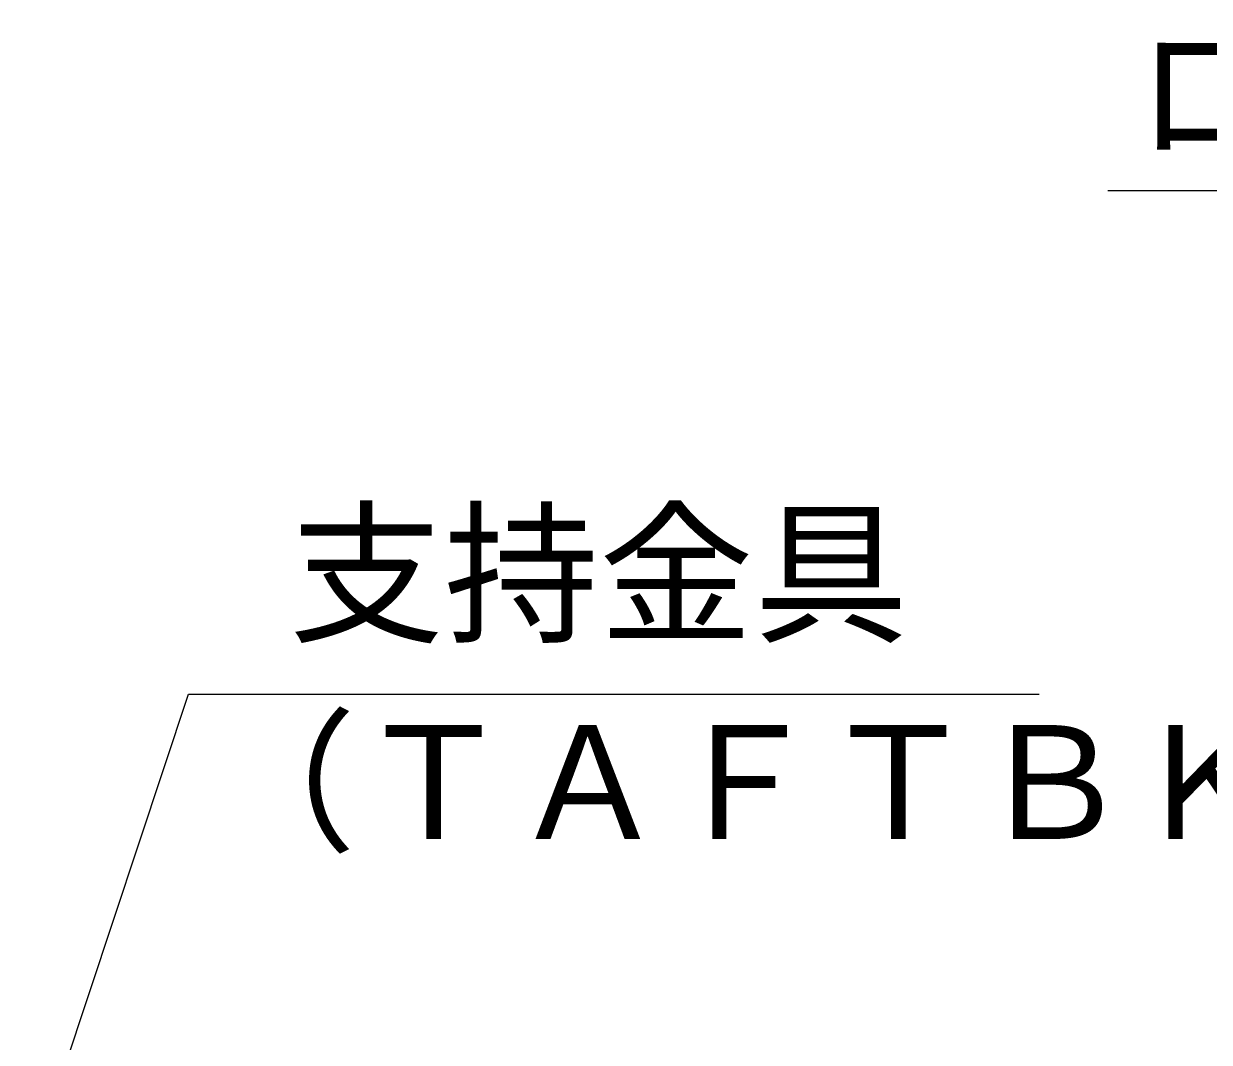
# Model space of a CAD drawing. Extents: x 443 to 1217, y -1921 to -677.
# Drawn here: x 496.67 to 522.77, y -743.73 to -721.31 of the extents above; entities that cross this region are included whole.
import ezdxf
from ezdxf.enums import TextEntityAlignment as Align

# ---------------------------------------------------------------- set-up
doc = ezdxf.new("R2010")
doc.units = 0
doc.header["$MEASUREMENT"] = 0
doc.layers.get('0').update_dxf_attribs({"linetype": 'CONTINUOUS'})
doc.layers.add('10', color=7, linetype='CONTINUOUS')
doc.styles.add('ｽﾀｲﾙ2', font='MS PGothic.ttf')

msp = doc.modelspace()

# ---------------------------------------------------------------- linework, layer by layer
at = {"color": 7, "linetype": 'Continuous'}
for p, q in [((543.927, -724.991), (520.533, -724.991)), ((496.67, -746.996), (500.298, -736.068)), ((500.298, -736.068), (519.024, -736.068))]:
    msp.add_line(p, q, dxfattribs=at)

# ---------------------------------------------------------------- texts
at = {"layer": '10', "style": 'ｽﾀｲﾙ2'}
for tag, p in [('ロクマルマット', (521.125, -724.813)), ('支持金具', (502.51, -735.419)), ('（ＴＡＦＴＢＫ）', (500.581, -740.004))]:
    msp.add_attdef(tag, text='', height=2.5, dxfattribs=at).set_placement(p, align=Align.BOTTOM_LEFT)

doc.saveas('drawing.dxf')
